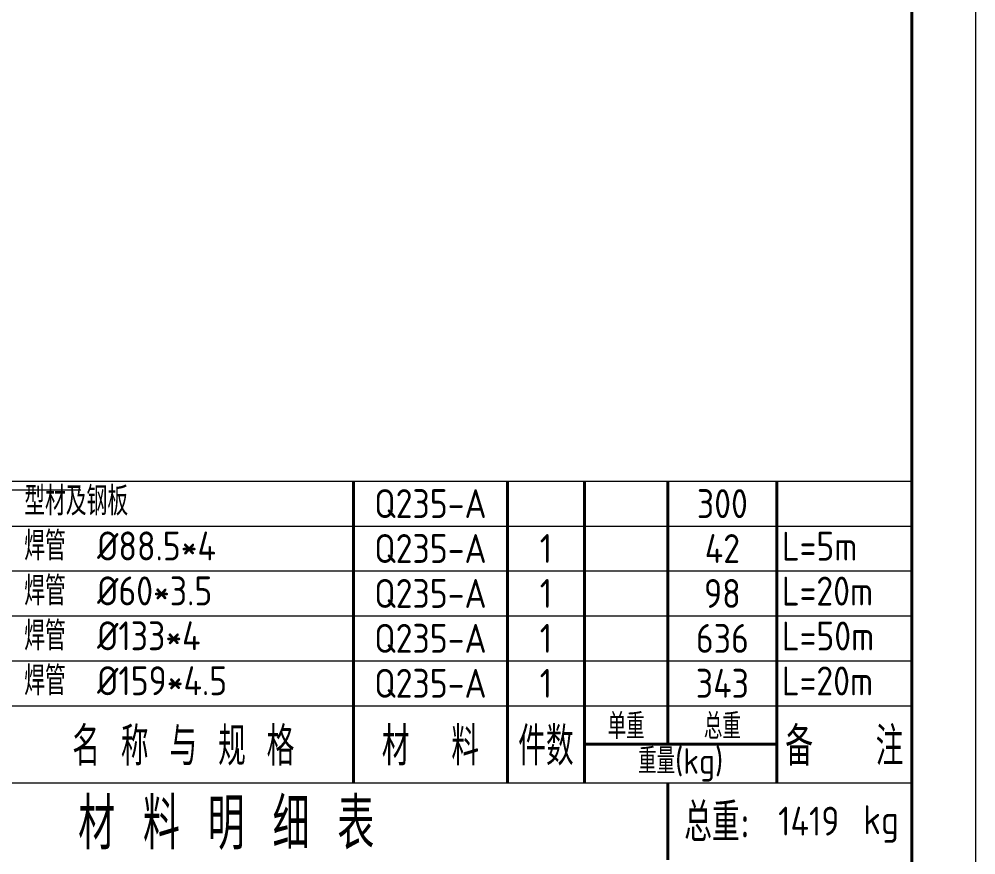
# Model space of a CAD drawing. Header units: millimetres. Extents: x -45744 to 19596, y 135 to 25335.
# Drawn here: x 10650 to 19596, y 7321 to 15134 of the extents above; entities that cross this region are included whole.
import ezdxf
from ezdxf.enums import TextEntityAlignment as Align

# ---------------------------------------------------------------- set-up
doc = ezdxf.new("R2010")
doc.units = ezdxf.units.MM
doc.header["$LTSCALE"] = 500
for name, color, linetype, lineweight in [('SHI', 7, 'Continuous', 40), ('WEN', 3, 'Continuous', 20), ('XI', 2, 'Continuous', 20)]:
    doc.layers.add(name, color=color, linetype=linetype, lineweight=lineweight)
doc.styles.add('GB', font='gbenor.shx', dxfattribs={"bigfont": 'gbcbig.shx'})

msp = doc.modelspace()

# ---------------------------------------------------------------- linework, layer by layer
at = {"layer": 'SHI'}
for p, q in [((13775.7429, 7995.4502), (13775.7429, 10815.4502)), ((15215.7429, 7995.4502), (15215.7429, 10815.4502)), ((15935.7429, 7995.4502), (15935.7429, 10815.4502)), ((16715.7429, 8355.4502), (16715.7429, 10815.4502)), ((17735.7429, 7995.4502), (17735.7429, 10815.4502)), ((17735.7429, 8355.4502), (15935.7429, 8355.4502)), ((16715.7429, 7275.4502), (16715.7429, 7995.4502))]:
    msp.add_line(p, q, dxfattribs=at)
msp.add_lwpolyline([(-14544.2571, 735.4502), (18995.7429, 735.4502), (18995.7429, 24735.4502), (-14544.2571, 24735.4502)], close=True, dxfattribs=at)
at = {"layer": 'WEN'}
msp.add_lwpolyline([(11227.5746, 10729.4876), (9293.1411, 10729.4876), (10105.2912, 10609.2112)], dxfattribs=at)
at = {"layer": 'XI'}
for p, q in [((8195.7429, 10815.4502), (18995.7429, 10815.4502)), ((8195.7429, 10395.4502), (18995.7429, 10395.4502)), ((8195.7429, 9975.4502), (18995.7429, 9975.4502)), ((8195.7429, 9555.4502), (18995.7429, 9555.4502)), ((8195.7429, 9135.4502), (18995.7434, 9135.4502)), ((8195.7429, 8715.4502), (18995.7429, 8715.4502)), ((8195.7429, 7995.4502), (18995.7429, 7995.4502))]:
    msp.add_line(p, q, dxfattribs=at)
msp.add_lwpolyline([(-16044.2571, 135.4502), (19595.7429, 135.4502), (19595.7429, 25335.4502), (-16044.2571, 25335.4502)], close=True, dxfattribs=at)

# ---------------------------------------------------------------- texts
at = {"layer": 'WEN', "style": 'GB'}
for s, p in [('型材及钢板', (10697.7429, 10493.9875)), ('焊管  %%C88.5*4', (10697.7429, 10073.9875)), ('L=5m', (17782.1628, 10072.1583)), ('焊管  %%C60*3.5', (10697.7429, 9653.9875)), ('L=20m', (17782.1628, 9652.1583)), ('焊管  %%C133*4', (10697.7429, 9233.9875)), ('L=50m', (17782.1628, 9232.1583)), ('焊管  %%C159*4.5', (10697.7429, 8813.9875)), ('L=20m', (17782.1628, 8812.1583)), ('kg', (18542.4699, 7515.4502))]:
    msp.add_text(s, height=270, dxfattribs=at).set_placement(p)
for s, height, p in [('Q235-A', 270, (14495.7429, 10605.4502)), ('300', 270, (17225.7429, 10605.4502)), ('Q235-A', 270, (14495.7429, 10185.4502)), ('1', 270, (15575.7429, 10185.4502)), ('42', 270, (17225.7429, 10185.4502)), ('Q235-A', 270, (14495.7429, 9765.4502)), ('1', 270, (15575.7429, 9765.4502)), ('98', 270, (17225.7429, 9765.4502)), ('Q235-A', 270, (14495.7429, 9345.4502)), ('1', 270, (15575.7429, 9345.4502)), ('636', 270, (17225.7429, 9345.4502)), ('Q235-A', 270, (14495.7429, 8925.4502)), ('1', 270, (15575.7429, 8925.4502)), ('343', 270, (17225.7429, 8925.4502)), ('单重', 240, (16325.7429, 8535.4502)), ('总重', 240, (17225.7429, 8535.4502)), ('名 称 与 规 格', 360, (12185.7429, 8355.4502)), ('材  料', 360, (14495.7429, 8355.4502)), ('件数', 360, (15575.7429, 8355.4502)), ('备   注', 360, (18365.7429, 8355.4502)), ('重量(kg)', 240, (16835.7429, 8175.4502)), ('材 料 明 细 表', 480, (12586.5429, 7635.4502)), ('总重:', 360, (17177.7429, 7644.1821))]:
    msp.add_text(s, height=height, dxfattribs=at).set_placement(p, align=Align.MIDDLE)
msp.add_text('1419', height=270, dxfattribs=at).set_placement((18319.987, 7501.6149), align=Align.RIGHT)

doc.saveas('drawing.dxf')
